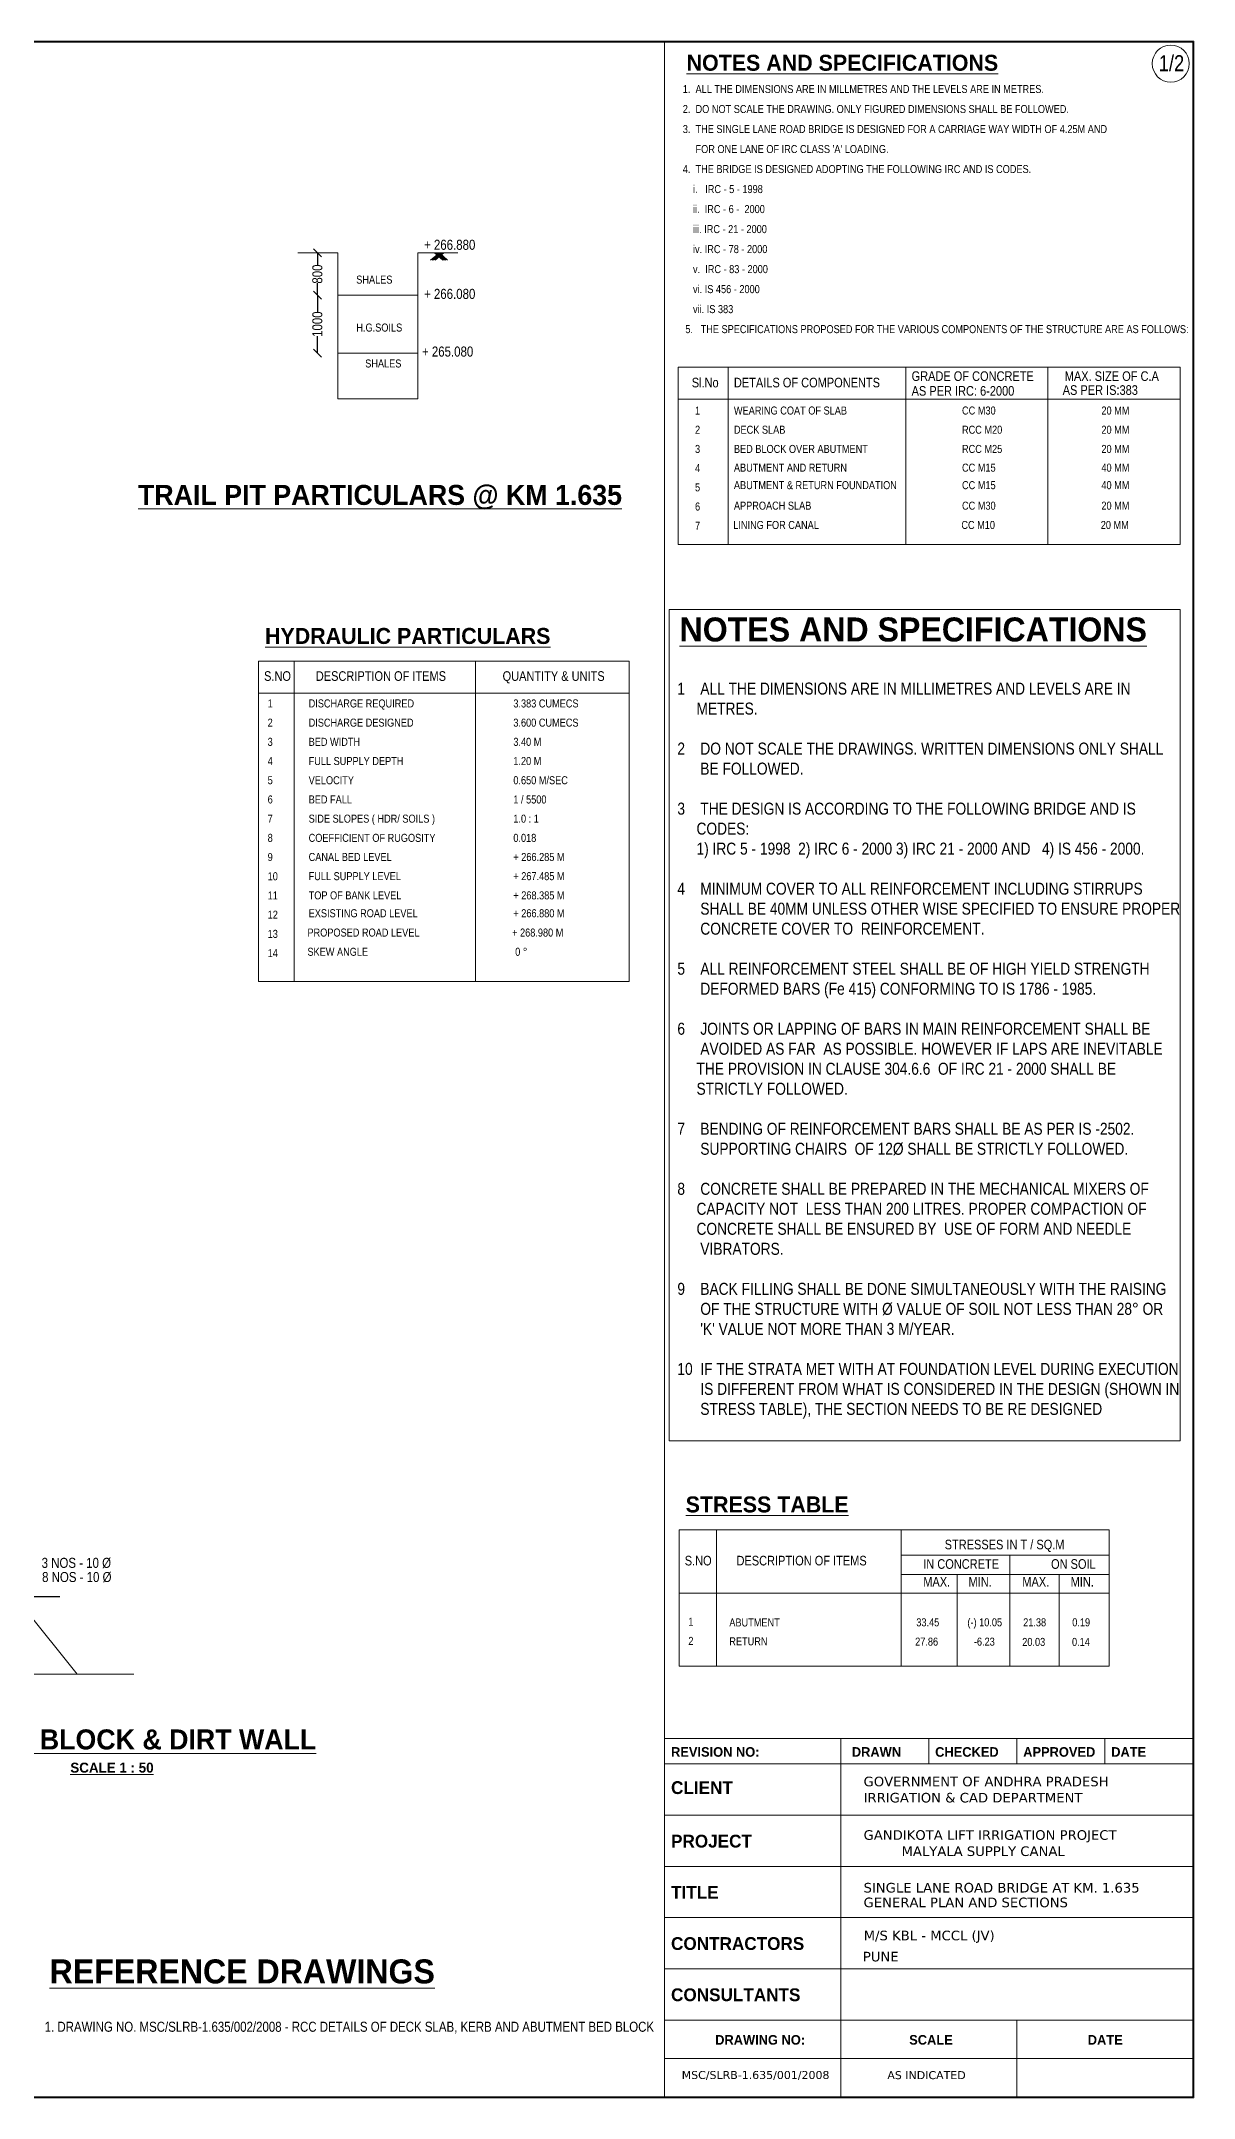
# Model space of a CAD drawing. Header units: millimetres. Extents: x 553933 to 630635, y 36219 to 87626.
# Drawn here: x 601830 to 630635, y 36219 to 87626 of the extents above; entities that cross this region are included whole.
import ezdxf
from ezdxf.enums import TextEntityAlignment as Align

# ---------------------------------------------------------------- set-up
doc = ezdxf.new("R2010")
doc.units = ezdxf.units.MM
doc.header["$LTSCALE"] = 300
doc.header["$MEASUREMENT"] = 0
doc.layers.add('abutment', color=7, linetype='Continuous')
doc.layers.add('MAIN', color=7, linetype='Continuous')
doc.styles.add('ARIAL NARROW', font='ARIALN.TTF', dxfattribs={"height": 250})
doc.styles.add('arn', font='ARIALN.TTF')
doc.styles.add('CITYBLUEPR', font='cityb___.ttf')
doc.styles.add('VERDANA', font='verdana.ttf')
doc.dimstyles.get("Standard").update_dxf_attribs({"dimtxt": 200, "dimasz": 200, "dimexe": 0.18, "dimexo": 0.0625, "dimgap": 0.09, "dimtad": 0, "dimdec": 0, "dimzin": 0, "dimdsep": 46, "dimtxsty": 'ARIAL NARROW', "dimcen": 0.0851, "dimdle": 0.1, "dimse1": 1, "dimse2": 1, "dimadec": 0, "dimazin": 0, "dimtfac": 1, "dimtdec": 0, "dimtofl": 0, "dimtmove": 0, "dimatfit": 3, "dimfxl": 1, "dimtolj": 1, "dimtzin": 0, "dimarcsym": 0})
doc.dimstyles.new('STANDARD$7', dxfattribs={"dimtxt": 2, "dimasz": 2, "dimexe": 1.25, "dimexo": 0.625, "dimtad": 1, "dimdec": 0, "dimlfac": 0.5, "dimdsep": 46, "dimtxsty": 'ARIAL NARROW', "dimcen": 2.5, "dimdle": 0.1, "dimse1": 1, "dimse2": 1, "dimadec": 0, "dimazin": 0, "dimtfac": 1, "dimtdec": 0, "dimtmove": 0, "dimatfit": 3, "dimfxl": 1, "dimtolj": 1, "dimtzin": 0, "dimarcsym": 0})

# ---------------------------------------------------------------- blocks, each defined once
blk = doc.blocks.new('_Oblique')
at = {"color": 0, "linetype": 'ByBlock', "lineweight": -2}
blk.add_line((-0.5, -0.5), (0.5, 0.5), dxfattribs=at)
blk = doc.blocks.new('*D2')
at = {"layer": 'Defpoints', "color": 0, "linetype": 'ByBlock', "lineweight": 9, "transparency": 16777216}
for p in [(609250, 82332), (608733, 81274), (609250, 81274)]:
    blk.add_point(p, dxfattribs=at)
at = {"layer": 'MAIN', "color": 0, "linetype": 'ByBlock', "lineweight": -2, "transparency": 16777216}
for p, q in [((608733, 82332), (608733, 82029)), ((608733, 81274), (608733, 81577))]:
    blk.add_line(p, q, dxfattribs=at)
at = {"layer": 'MAIN', "color": 0, "linetype": 'ByBlock', "lineweight": -2, "transparency": 16777216, "xscale": 200, "yscale": 200, "zscale": 200}
for p, rotation in [((608733, 82332), 90), ((608733, 81274), 270)]:
    blk.add_blockref('_Oblique', p, dxfattribs=dict(at, rotation=rotation))
at = {"layer": 'MAIN', "color": 0, "linetype": 'ByBlock', "lineweight": 9, "transparency": 16777216, "insert": (608733, 81803), "char_height": 250, "attachment_point": 5, "rotation": 90, "style": 'ARIAL NARROW'}
blk.add_mtext('\\A1;800', dxfattribs=at)
blk = doc.blocks.new('*D3')
at = {"layer": 'Defpoints', "color": 0, "linetype": 'ByBlock', "lineweight": 9, "transparency": 16777216}
for p in [(609242, 81274), (608733, 79829), (609242, 79829)]:
    blk.add_point(p, dxfattribs=at)
at = {"layer": 'MAIN', "color": 0, "linetype": 'ByBlock', "lineweight": -2, "transparency": 16777216}
for p, q in [((608733, 81274), (608733, 80847)), ((608733, 79828), (608733, 80255))]:
    blk.add_line(p, q, dxfattribs=at)
at = {"layer": 'MAIN', "color": 0, "linetype": 'ByBlock', "lineweight": -2, "transparency": 16777216, "xscale": 200, "yscale": 200, "zscale": 200}
for p, rotation in [((608733, 81274), 90), ((608733, 79829), 270)]:
    blk.add_blockref('_Oblique', p, dxfattribs=dict(at, rotation=rotation))
at = {"layer": 'MAIN', "color": 0, "linetype": 'ByBlock', "lineweight": 9, "transparency": 16777216, "insert": (608733, 80551), "char_height": 250, "attachment_point": 5, "rotation": 90, "style": 'ARIAL NARROW'}
blk.add_mtext('\\A1;1000', dxfattribs=at)

msp = doc.modelspace()

# ---------------------------------------------------------------- linework, layer by layer
at = {"color": 0, "linetype": 'ByBlock', "lineweight": 9}
msp.add_line((602733.8, 46810), (601387.9, 48480.6), dxfattribs=at)
for points in [[(553933.3, 87625.6), (630634.8, 87625.6), (630634.8, 36219.1), (553933.3, 36219.1)], [(553958.3, 87600.6), (630609.8, 87600.6), (630609.8, 36244.1), (553958.3, 36244.1)], [(617520.9, 73419.8), (630294.4, 73419.8), (630294.4, 52638.3), (617520.9, 52638.3)]]:
    msp.add_lwpolyline(points, close=True, dxfattribs=at)
msp.add_lwpolyline([(597527, 46681), (600518.5, 46681), (600861.5, 47246.5), (600990.5, 46165), (601209, 46810), (604146.5, 46810)], dxfattribs=at)
at = {"layer": 'MAIN', "color": 0, "lineweight": 9}
for p, q in [((553958.3, 87600.6), (630609.8, 87600.6)), ((617409.8, 87600.6), (617409.8, 36244.1)), ((630609.8, 87600.6), (630609.8, 36244.1)), ((617748.4, 79476.9), (630294.9, 79476.9)), ((617748.4, 79476.9), (617748.4, 75041.3)), ((618994.3, 79476.9), (618994.3, 75040.8)), ((623434.4, 79476.9), (623434.4, 75040.8)), ((626984.8, 79476.9), (626984.8, 75040.8)), ((617748.4, 78676.9), (630294.9, 78676.9)), ((617748.9, 75040.8), (630294.4, 75040.8)), ((607262.8, 72125.3), (616527.7, 72125.3)), ((607262.8, 72125.3), (607262.8, 64125.3)), ((608152.5, 72125.3), (608152.5, 64125.3)), ((612683.4, 72125.3), (612683.4, 64125.3)), ((616527.7, 72125.3), (616527.7, 64125.3)), ((607262.8, 71325.3), (616527.7, 71325.3)), ((607262.8, 64125.3), (616527.7, 64125.3)), ((617775, 50418.4), (628515.2, 50418.4)), ((623325.1, 49783.3), (628515.2, 49783.3)), ((623325.1, 49296.4), (628515.2, 49296.4)), ((617775, 48835.2), (628515.2, 48835.2)), ((617775, 47008.8), (628515.2, 47008.8)), ((617409.8, 45204.1), (630609.8, 45204.1)), ((621809.8, 45204.1), (621809.8, 36244.1)), ((624009.8, 45204.1), (624009.8, 44564.1)), ((626209.8, 45204.1), (626209.8, 44564.1)), ((628409.8, 45204.1), (628409.8, 44564.1)), ((617409.8, 44564.1), (630609.8, 44564.1)), ((617409.8, 43284.1), (630609.8, 43284.1)), ((630609.8, 43284.1), (630609.8, 36244.1)), ((617409.8, 42004.1), (630609.8, 42004.1)), ((617409.8, 40724.1), (630609.8, 40724.1)), ((617409.8, 39444.1), (630609.8, 39444.1)), ((617409.8, 38164.1), (630609.8, 38164.1)), ((626209.8, 38164.1), (626209.8, 36244.1)), ((553958.3, 36244.1), (630609.8, 36244.1))]:
    msp.add_line(p, q, dxfattribs=at)
at = {"layer": 'MAIN', "color": 0, "linetype": 'ByBlock', "lineweight": 9}
for p, q in [((608242.1, 82331.5), (609242.1, 82331.5)), ((609242.1, 82331.5), (609242.1, 78685.9)), ((611242.1, 78685.9), (611242.1, 82331.5)), ((611242.1, 82331.5), (612242.1, 82331.5)), ((611780.6, 82331.2), (611560.2, 82155.1)), ((611819.2, 82331.2), (611598.9, 82155.1)), ((611819.2, 82331.2), (611598.9, 82155.1)), ((611857.8, 82331.2), (611637.5, 82155.1)), ((611857.8, 82331.2), (611637.5, 82155.1)), ((611662.3, 82331.5), (611868.3, 82149)), ((611896.5, 82331.2), (611676.1, 82155.1)), ((611700.7, 82331.5), (611908.9, 82147)), ((611703.3, 82329.2), (611904.4, 82151.1)), ((611739.4, 82331.2), (611945, 82149)), ((611780.6, 82331.2), (611981.6, 82153.1)), ((609242.1, 81274), (611242.1, 81274)), ((609242.1, 79828.5), (611242.1, 79828.5)), ((609242.1, 78685.9), (611242.1, 78685.9)), ((630294.4, 73419.8), (630294.9, 73420.3))]:
    msp.add_line(p, q, dxfattribs=at)
at = {"layer": 'MAIN', "color": 0, "linetype": 'Continuous', "lineweight": 9}
for p, q in [((630294.9, 79476.9), (630294.9, 75041.3)), ((617775, 50418.4), (617775, 47008.8)), ((618707.1, 50418.4), (618707.1, 47008.8)), ((623325.1, 50418.4), (623325.1, 47008.8)), ((628515.2, 50418.4), (628515.2, 47008.8)), ((626036.7, 49783.3), (626036.7, 47008.8)), ((624723.3, 49296.4), (624723.3, 47008.8)), ((627265.3, 49296.4), (627265.3, 47008.8)), ((630609.8, 37204.1), (617409.8, 37204.1))]:
    msp.add_line(p, q, dxfattribs=at)
msp.add_circle((630057.9, 87063.3), 463.3, dxfattribs=at)
at = {"layer": 'MAIN', "color": 0, "lineweight": 9}
msp.add_arc((617748.9, 75041.3), 0.5, 179.99988, 269.99989, dxfattribs=at)
at = {"layer": 'MAIN', "color": 0, "linetype": 'ByBlock', "lineweight": 9}
msp.add_arc((630294.4, 75041.3), 0.5, 269.99989, 0, dxfattribs=at)

# ---------------------------------------------------------------- texts
at = {"color": 0, "lineweight": 9, "style": 'CITYBLUEPR'}
msp.add_text('%%UNOTES AND SPECIFICATIONS', height=600, dxfattribs=at).set_placement((617782.8, 72620.3))
at = {"color": 0, "lineweight": 9, "insert": (617728.7, 71593.2), "char_height": 300, "width": 12535.5, "attachment_point": 1, "style": 'arn'}
msp.add_mtext("\\pt12600;1    ALL THE DIMENSIONS ARE IN MILLIMETRES AND LEVELS ARE IN \\P     METRES.\\P\\ptz;\\P2    DO NOT SCALE THE DRAWINGS. WRITTEN DIMENSIONS ONLY SHALL \\P      BE FOLLOWED.\\P\\P3    THE DESIGN IS ACCORDING TO THE FOLLOWING BRIDGE AND IS \\P     CODES: \\P     1) IRC 5 - 1998  2) IRC 6 - 2000 3) IRC 21 - 2000 AND   4) IS 456 - 2000. \\P\\P4    MINIMUM COVER TO ALL REINFORCEMENT INCLUDING STIRRUPS \\P      SHALL BE 40MM UNLESS OTHER WISE SPECIFIED TO ENSURE PROPER\\P      CONCRETE COVER TO  REINFORCEMENT.\\P\\P5    ALL REINFORCEMENT STEEL SHALL BE OF HIGH YIELD STRENGTH \\P      DEFORMED BARS (Fe 415) CONFORMING TO IS 1786 - 1985.\\P\\P6    JOINTS OR LAPPING OF BARS IN MAIN REINFORCEMENT SHALL BE \\P      AVOIDED AS FAR  AS POSSIBLE. HOWEVER IF LAPS ARE INEVITABLE \\P     THE PROVISION IN CLAUSE 304.6.6  OF IRC 21 - 2000 SHALL BE \\P     STRICTLY FOLLOWED.\\P\\P7    BENDING OF REINFORCEMENT BARS SHALL BE AS PER IS -2502. \\P      SUPPORTING CHAIRS  OF 12Ø {\\fArial Narrow|b0|i0|c0|p32;SHALL BE STRICTLY FOLLOWED.\\P\\P}8    CONCRETE SHALL BE PREPARED IN THE MECHANICAL MIXERS OF \\P     CAPACITY NOT  LESS THAN 200 LITRES. PROPER COMPACTION OF \\P     CONCRETE SHALL BE ENSURED BY  USE OF FORM AND NEEDLE \\P      VIBRATORS.\\P\\P9    BACK FILLING SHALL BE DONE SIMULTANEOUSLY WITH THE RAISING\\P      OF THE STRUCTURE WITH Ø VALUE OF SOIL NOT LESS THAN 28° OR \\P      'K' VALUE NOT MORE THAN 3 M/YEAR.\\P\\P10  IF THE STRATA MET WITH AT FOUNDATION LEVEL DURING EXECUTION\\P      IS DIFFERENT FROM WHAT IS CONSIDERED IN THE DESIGN (SHOWN IN\\P      STRESS TABLE), THE SECTION NEEDS TO BE RE DESIGNED", dxfattribs=at)
at = {"color": 0, "lineweight": 9, "char_height": 250, "attachment_point": 7, "style": 'ARIAL NARROW'}
for s, insert in [('3 NOS - 10 %%C', (601842.4, 49457)), ('8 NOS - 10 %%C', (601853.4, 49102.9))]:
    msp.add_mtext(s, dxfattribs=dict(at, insert=insert))
at = {"layer": 'abutment', "color": 0, "lineweight": 9}
for s, height, style, p in [('%%UREFERENCE DRAWINGS', 600, 'CITYBLUEPR', (602041, 39079.7)), ('1. DRAWING NO. MSC/SLRB-1.635/002/2008 - RCC DETAILS OF DECK SLAB, KERB AND ABUTMENT BED BLOCK', 250, 'ARIAL NARROW', (601918.4, 37871.6))]:
    msp.add_text(s, height=height, dxfattribs=dict(at, style=style)).set_placement(p)
at = {"layer": 'MAIN', "color": 0, "lineweight": 9}
for s, height, style, p in [('%%UNOTES AND SPECIFICATIONS', 400, 'CITYBLUEPR', (617959, 86885.8)), ('1/2', 400, 'ARIAL NARROW', (629757.5, 86874.4)), ('+ 266.880', 250, 'ARIAL NARROW', (611398.3, 82410.7)), ('+ 266.080', 250, 'ARIAL NARROW', (611398.3, 81183.2)), ('+ 265.080', 250, 'ARIAL NARROW', (611346.8, 79741.6)), ('Sl.No     ', 240, 'ARIAL NARROW', (618088, 78971.6)), ('DETAILS OF COMPONENTS', 240, 'ARIAL NARROW', (619141.5, 78971.6)), ('GRADE OF CONCRETE', 240, 'ARIAL NARROW', (623581.7, 79133)), ('MAX. SIZE OF C.A', 240, 'ARIAL NARROW', (627408.3, 79133)), ('AS PER IRC: 6-2000', 240, 'ARIAL NARROW', (623581.7, 78764.1)), ('AS PER IS:383', 240, 'ARIAL NARROW', (627356.9, 78784.5)), ('1', 200, 'ARIAL NARROW', (618170, 78292.8)), ('WEARING COAT OF SLAB', 200, 'ARIAL NARROW', (619141.5, 78292.8)), ('CC M30', 200, 'ARIAL NARROW', (624841.5, 78292.8)), ('20 MM', 200, 'ARIAL NARROW', (628324.6, 78292.8)), ('2', 200, 'ARIAL NARROW', (618170, 77812.8)), ('DECK SLAB', 200, 'ARIAL NARROW', (619141.5, 77812.8)), ('RCC M20', 200, 'ARIAL NARROW', (624841.5, 77812.8)), ('20 MM', 200, 'ARIAL NARROW', (628324.6, 77812.8)), ('3', 200, 'ARIAL NARROW', (618170, 77332.8)), ('BED BLOCK OVER ABUTMENT', 200, 'ARIAL NARROW', (619141.5, 77332.8)), ('RCC M25', 200, 'ARIAL NARROW', (624841.5, 77332.8)), ('20 MM', 200, 'ARIAL NARROW', (628324.6, 77332.8)), ('4', 200, 'ARIAL NARROW', (618170, 76852.8)), ('ABUTMENT AND RETURN', 200, 'ARIAL NARROW', (619141.5, 76865.3)), ('ABUTMENT & RETURN FOUNDATION', 200, 'ARIAL NARROW', (619141.5, 76427.8)), ('CC M15', 200, 'ARIAL NARROW', (624841.5, 76865.3)), ('CC M15', 200, 'ARIAL NARROW', (624841.5, 76427.8)), ('40 MM', 200, 'ARIAL NARROW', (628324.6, 76865.3)), ('40 MM', 200, 'ARIAL NARROW', (628324.6, 76427.8)), ('5', 200, 'ARIAL NARROW', (618170, 76372.8)), ('6', 200, 'ARIAL NARROW', (618170, 75892.8)), ('APPROACH SLAB', 200, 'ARIAL NARROW', (619141.5, 75915.2)), ('CC M30', 200, 'ARIAL NARROW', (624841.5, 75915.2)), ('20 MM', 200, 'ARIAL NARROW', (628324.6, 75915.2)), ('7', 200, 'ARIAL NARROW', (618170, 75412.8)), ('LINING FOR CANAL', 200, 'ARIAL NARROW', (619125.5, 75432.8)), ('CC M10', 200, 'ARIAL NARROW', (624825.5, 75432.8)), ('20 MM', 200, 'ARIAL NARROW', (628308.5, 75432.8)), ('%%UHYDRAULIC PARTICULARS', 400, 'CITYBLUEPR', (607424.3, 72558.6)), ('S.NO', 240, 'ARIAL NARROW', (607400.8, 71636.4)), ('DESCRIPTION OF ITEMS', 240, 'ARIAL NARROW', (608694, 71636.4)), ('QUANTITY & UNITS', 240, 'ARIAL NARROW', (613360.9, 71636.4)), ('1', 200, 'ARIAL NARROW', (607490.5, 70972.1)), ('DISCHARGE REQUIRED', 200, 'ARIAL NARROW', (608514.7, 70972.1)), ('3.383 CUMECS', 200, 'ARIAL NARROW', (613629.9, 70972.1)), ('2', 200, 'ARIAL NARROW', (607490.5, 70492.1)), ('DISCHARGE DESIGNED', 200, 'ARIAL NARROW', (608514.7, 70492.1)), ('3.600 CUMECS', 200, 'ARIAL NARROW', (613629.9, 70492.1)), ('3', 200, 'ARIAL NARROW', (607490.5, 70012.1)), ('BED WIDTH', 200, 'ARIAL NARROW', (608514.7, 70012.1)), ('3.40 M', 200, 'ARIAL NARROW', (613629.9, 70012.1)), ('4', 200, 'ARIAL NARROW', (607490.5, 69532.1)), ('FULL SUPPLY DEPTH', 200, 'ARIAL NARROW', (608514.7, 69532.1)), ('1.20 M', 200, 'ARIAL NARROW', (613629.9, 69532.1)), ('5', 200, 'ARIAL NARROW', (607490.5, 69052.1)), ('VELOCITY', 200, 'ARIAL NARROW', (608514.7, 69052.1)), ('0.650 M/SEC', 200, 'ARIAL NARROW', (613629.9, 69052.1)), ('6', 200, 'ARIAL NARROW', (607490.5, 68572.1)), ('BED FALL', 200, 'ARIAL NARROW', (608514.7, 68572.1)), ('1 / 5500', 200, 'ARIAL NARROW', (613629.9, 68572.1)), ('7', 200, 'ARIAL NARROW', (607490.5, 68092.1)), ('SIDE SLOPES ( HDR/ SOILS )', 200, 'ARIAL NARROW', (608514.7, 68092.1)), ('1.0 : 1', 200, 'ARIAL NARROW', (613629.9, 68092.1)), ('8', 200, 'ARIAL NARROW', (607490.5, 67612.1)), ('COEFFICIENT OF RUGOSITY', 200, 'ARIAL NARROW', (608514.7, 67612.1)), ('0.018', 200, 'ARIAL NARROW', (613629.9, 67612.1)), ('9', 200, 'ARIAL NARROW', (607490.5, 67132.1)), ('10', 200, 'ARIAL NARROW', (607490.5, 66652.1)), ('CANAL BED LEVEL', 200, 'ARIAL NARROW', (608514.7, 67134.7)), ('FULL SUPPLY LEVEL', 200, 'ARIAL NARROW', (608514.7, 66654.7)), ('+ 266.285 M  ', 200, 'ARIAL NARROW', (613629.8, 67134.7)), ('+ 267.485 M  ', 200, 'ARIAL NARROW', (613629.8, 66654.7)), ('11', 200, 'ARIAL NARROW', (607490.5, 66172.1)), ('TOP OF BANK LEVEL', 200, 'ARIAL NARROW', (608514.7, 66174.7)), ('+ 268.385 M   ', 200, 'ARIAL NARROW', (613629.8, 66174.7)), ('12', 200, 'ARIAL NARROW', (607490.5, 65692.1)), ('EXSISTING ROAD LEVEL', 200, 'ARIAL NARROW', (608514.7, 65727.5)), ('+ 266.880 M', 200, 'ARIAL NARROW', (613629.9, 65727.5)), ('13', 200, 'ARIAL NARROW', (607490.5, 65212.1)), ('PROPOSED ROAD LEVEL', 200, 'ARIAL NARROW', (608484.5, 65244.9)), ('+ 268.980 M', 200, 'ARIAL NARROW', (613599.7, 65244.9)), ('14', 200, 'ARIAL NARROW', (607490.5, 64732.1)), ('SKEW ANGLE', 200, 'ARIAL NARROW', (608484.5, 64764.9)), ('0 %%D', 200, 'ARIAL NARROW', (613676, 64764.9)), ('%%USTRESS TABLE', 400, 'CITYBLUEPR', (617936.5, 50851.7)), ('       STRESSES IN T / SQ.M', 240, 'ARIAL NARROW', (623873.1, 49929.5)), ('S.NO', 240, 'ARIAL NARROW', (617913, 49527.3)), ('DESCRIPTION OF ITEMS', 240, 'ARIAL NARROW', (619206.2, 49527.3)), ('IN CONCRETE                 ON SOIL', 240, 'ARIAL NARROW', (623873.1, 49442.6)), ('MAX.      MIN.          MAX.       MIN.', 240, 'ARIAL NARROW', (623873.1, 48998)), ('1', 200, 'ARIAL NARROW', (618002.6, 48019.9)), ('ABUTMENT', 200, 'ARIAL NARROW', (619026.8, 48001.9)), ('33.45', 200, 'ARIAL NARROW', (623699.2, 48005.3)), ('(-) 10.05', 200, 'ARIAL NARROW', (624976.8, 48005.3)), ('21.38', 200, 'ARIAL NARROW', (626369.7, 48005.3)), ('0.19', 200, 'ARIAL NARROW', (627596.2, 48005.3)), ('2', 200, 'ARIAL NARROW', (618002.6, 47539.9)), ('RETURN', 200, 'ARIAL NARROW', (619026.8, 47530.5)), ('27.86', 200, 'ARIAL NARROW', (623670.2, 47522.6)), ('-6.23', 200, 'ARIAL NARROW', (625137.8, 47522.6)), ('20.03', 200, 'ARIAL NARROW', (626346.5, 47514.8)), ('0.14', 200, 'ARIAL NARROW', (627590, 47514.8)), ('REVISION NO:', 240, 'CITYBLUEPR', (617570.4, 44745.2)), ('DRAWN', 240, 'CITYBLUEPR', (622088, 44745.2)), ('CHECKED', 240, 'CITYBLUEPR', (624170.4, 44745.2)), ('APPROVED', 240, 'CITYBLUEPR', (626370.4, 44745.2)), ('DATE', 240, 'CITYBLUEPR', (628570.4, 44745.2)), ('GOVERNMENT OF ANDHRA PRADESH', 240, 'VERDANA', (622382, 44006.7)), ('CLIENT', 320, 'CITYBLUEPR', (617570.4, 43813.5)), ('IRRIGATION & CAD DEPARTMENT', 240, 'VERDANA', (622382, 43602.2)), ('PROJECT', 320, 'CITYBLUEPR', (617570.4, 42476)), ('GANDIKOTA LIFT IRRIGATION PROJECT', 240, 'VERDANA', (622382, 42669.2)), ('MALYALA SUPPLY CANAL', 240, 'VERDANA', (623330.3, 42264.7)), ('TITLE', 320, 'CITYBLUEPR', (617570.4, 41196)), ('GENERAL PLAN AND SECTIONS', 240, 'VERDANA', (622382, 40984.7)), ('SINGLE LANE ROAD BRIDGE AT KM. 1.635', 240, 'VERDANA', (622382, 41351.9)), ('CONTRACTORS', 320, 'CITYBLUEPR', (617570.4, 39916)), ('M/S KBL - MCCL (JV)', 240, 'VERDANA', (622384.9, 40157.3)), ('PUNE', 240, 'VERDANA', (622364, 39629.7)), ('CONSULTANTS', 320, 'CITYBLUEPR', (617570.4, 38636)), ('DRAWING NO:', 240, 'CITYBLUEPR', (618673.4, 37548.9)), ('SCALE', 240, 'CITYBLUEPR', (623521.8, 37548.9)), ('DATE', 240, 'CITYBLUEPR', (627984, 37548.9)), ('MSC/SLRB-1.635/001/2008', 200, 'VERDANA', (617837.1, 36691.2)), ('AS INDICATED', 200, 'VERDANA', (622975.1, 36687))]:
    msp.add_text(s, height=height, dxfattribs=dict(at, style=style)).set_placement(p)
at = {"layer": 'MAIN', "color": 0, "lineweight": 9, "style": 'CITYBLUEPR'}
for s, height, p in [('%%UTRAIL PIT PARTICULARS @ KM 1.635', 500, (610297.7, 76033.8)), ('%%URCC DETAILS OF BED BLOCK & DIRT WALL', 500, (601555, 44928.3)), ('%%USCALE 1 : 50', 250, (603599.8, 44347.9))]:
    msp.add_text(s, height=height, dxfattribs=at).set_placement(p, align=Align.CENTER)
at = {"layer": 'MAIN', "color": 0, "linetype": 'Continuous', "lineweight": 9, "insert": (617864.2, 86528.7), "char_height": 200, "width": 15776.667, "attachment_point": 1, "line_spacing_factor": 1.5, "style": 'CITYBLUEPR'}
msp.add_mtext("{\\fArial Narrow|b0|i0|c0|p34;1.  ALL THE DIMENSIONS ARE IN MILLMETRES AND THE LEVELS ARE IN METRES.\\P2.  DO NOT SCALE THE DRAWING. ONLY FIGURED DIMENSIONS SHALL BE FOLLOWED.\\P3.  THE SINGLE LANE ROAD BRIDGE IS DESIGNED FOR A CARRIAGE WAY WIDTH OF 4.25M AND\\P     FOR ONE LANE OF IRC CLASS 'A' LOADING.\\P4.  THE BRIDGE IS DESIGNED ADOPTING THE FOLLOWING IRC AND IS CODES.\\P    i.   IRC - 5 - 1998\\P    ii.  IRC - 6 -  2000\\P    iii. IRC - 21 - 2000\\P    iv. IRC - 78 - 2000\\P    v.  IRC - 83 - 2000\\P    vi. IS 456 - 2000\\P    vii. IS 383\\P 5.   THE SPECIFICATIONS PROPOSED FOR THE VARIOUS COMPONENTS OF THE STRUCTURE ARE AS FOLLOWS:}", dxfattribs=at)
at = {"layer": 'MAIN', "color": 0, "lineweight": 9, "char_height": 200, "attachment_point": 4, "style": 'ARIAL NARROW'}
for s, insert in [('\\PSHALES', (609703.9, 81830.5)), ('H.G.SOILS', (609706.9, 80465.1)), ('SHALES', (609928.4, 79567.6))]:
    msp.add_mtext(s, dxfattribs=dict(at, insert=insert))

# ---------------------------------------------------------------- dimensions: what is measured, and where the dimension line sits
at = {"layer": 'MAIN', "color": 0, "linetype": 'ByBlock', "lineweight": 9}
for base, p1, p2, text, picture, middle in [((608733.5, 81274), (609249.8, 82331.5), (609249.8, 81274), '800', '*D2', (608733.5, 81802.8)), ((608733.5, 79828.5), (609242.1, 81273.9), (609242.1, 79828.5), '1000', '*D3', (608733.5, 80551.2))]:
    dim = msp.add_linear_dim(base=base, p1=p1, p2=p2, angle=90, text=text, dimstyle='Standard', override={"dimtxt": 250, "dimblk1": 'Oblique', "dimblk2": 'Oblique', "dimsah": 1}, dxfattribs=at)
    dim.commit()
    dim.dimension.update_dxf_attribs({"geometry": picture, "text_midpoint": middle})

# ---------------------------------------------------------------- leaders
at = {"color": 0, "lineweight": 9}
msp.add_leader([(601287, 48748.4), (602300.6, 48748.4)], dimstyle='STANDARD$7', override={"dimtxt": 300, "dimasz": 250, "dimexe": 0.18, "dimexo": 0.0625, "dimgap": 0.09, "dimtad": 0, "dimtoh": 1, "dimlfac": 1, "dimzin": 0, "dimtxsty": 'arn', "dimcen": 0.09, "dimdle": 200, "dimtdec": 4, "dimtofl": 0}, dxfattribs=at)

doc.saveas('drawing.dxf')
